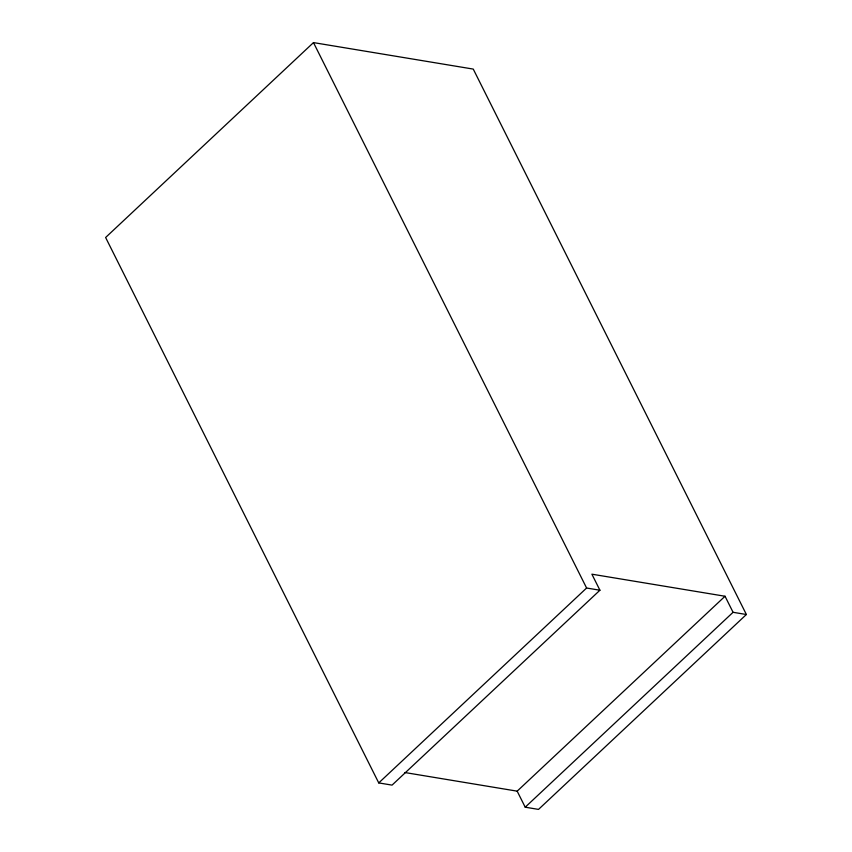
<?xml version="1.0" encoding="UTF-8"?>
<svg xmlns="http://www.w3.org/2000/svg" width="852" height="852" viewBox="0 0 852 852"><rect width="100%" height="100%" fill="white"/><g stroke="black" fill="none" stroke-linecap="round" stroke-linejoin="round"><path stroke-width="1.28" d="M313.483 42.6L105.616 237.495L378.746 782.913L392.058 785.118L599.925 590.223L591.884 574.184L725.031 596.251L733.071 612.3L746.384 614.505L473.254 69.087L313.483 42.6L586.602 588.018L599.925 590.223M378.746 782.913L586.602 588.018M404.913 772.54L517.175 791.157L725.031 596.251M517.175 791.157L525.205 807.195L733.071 612.3M746.384 614.505L538.517 809.4L525.205 807.195"/></g></svg>
